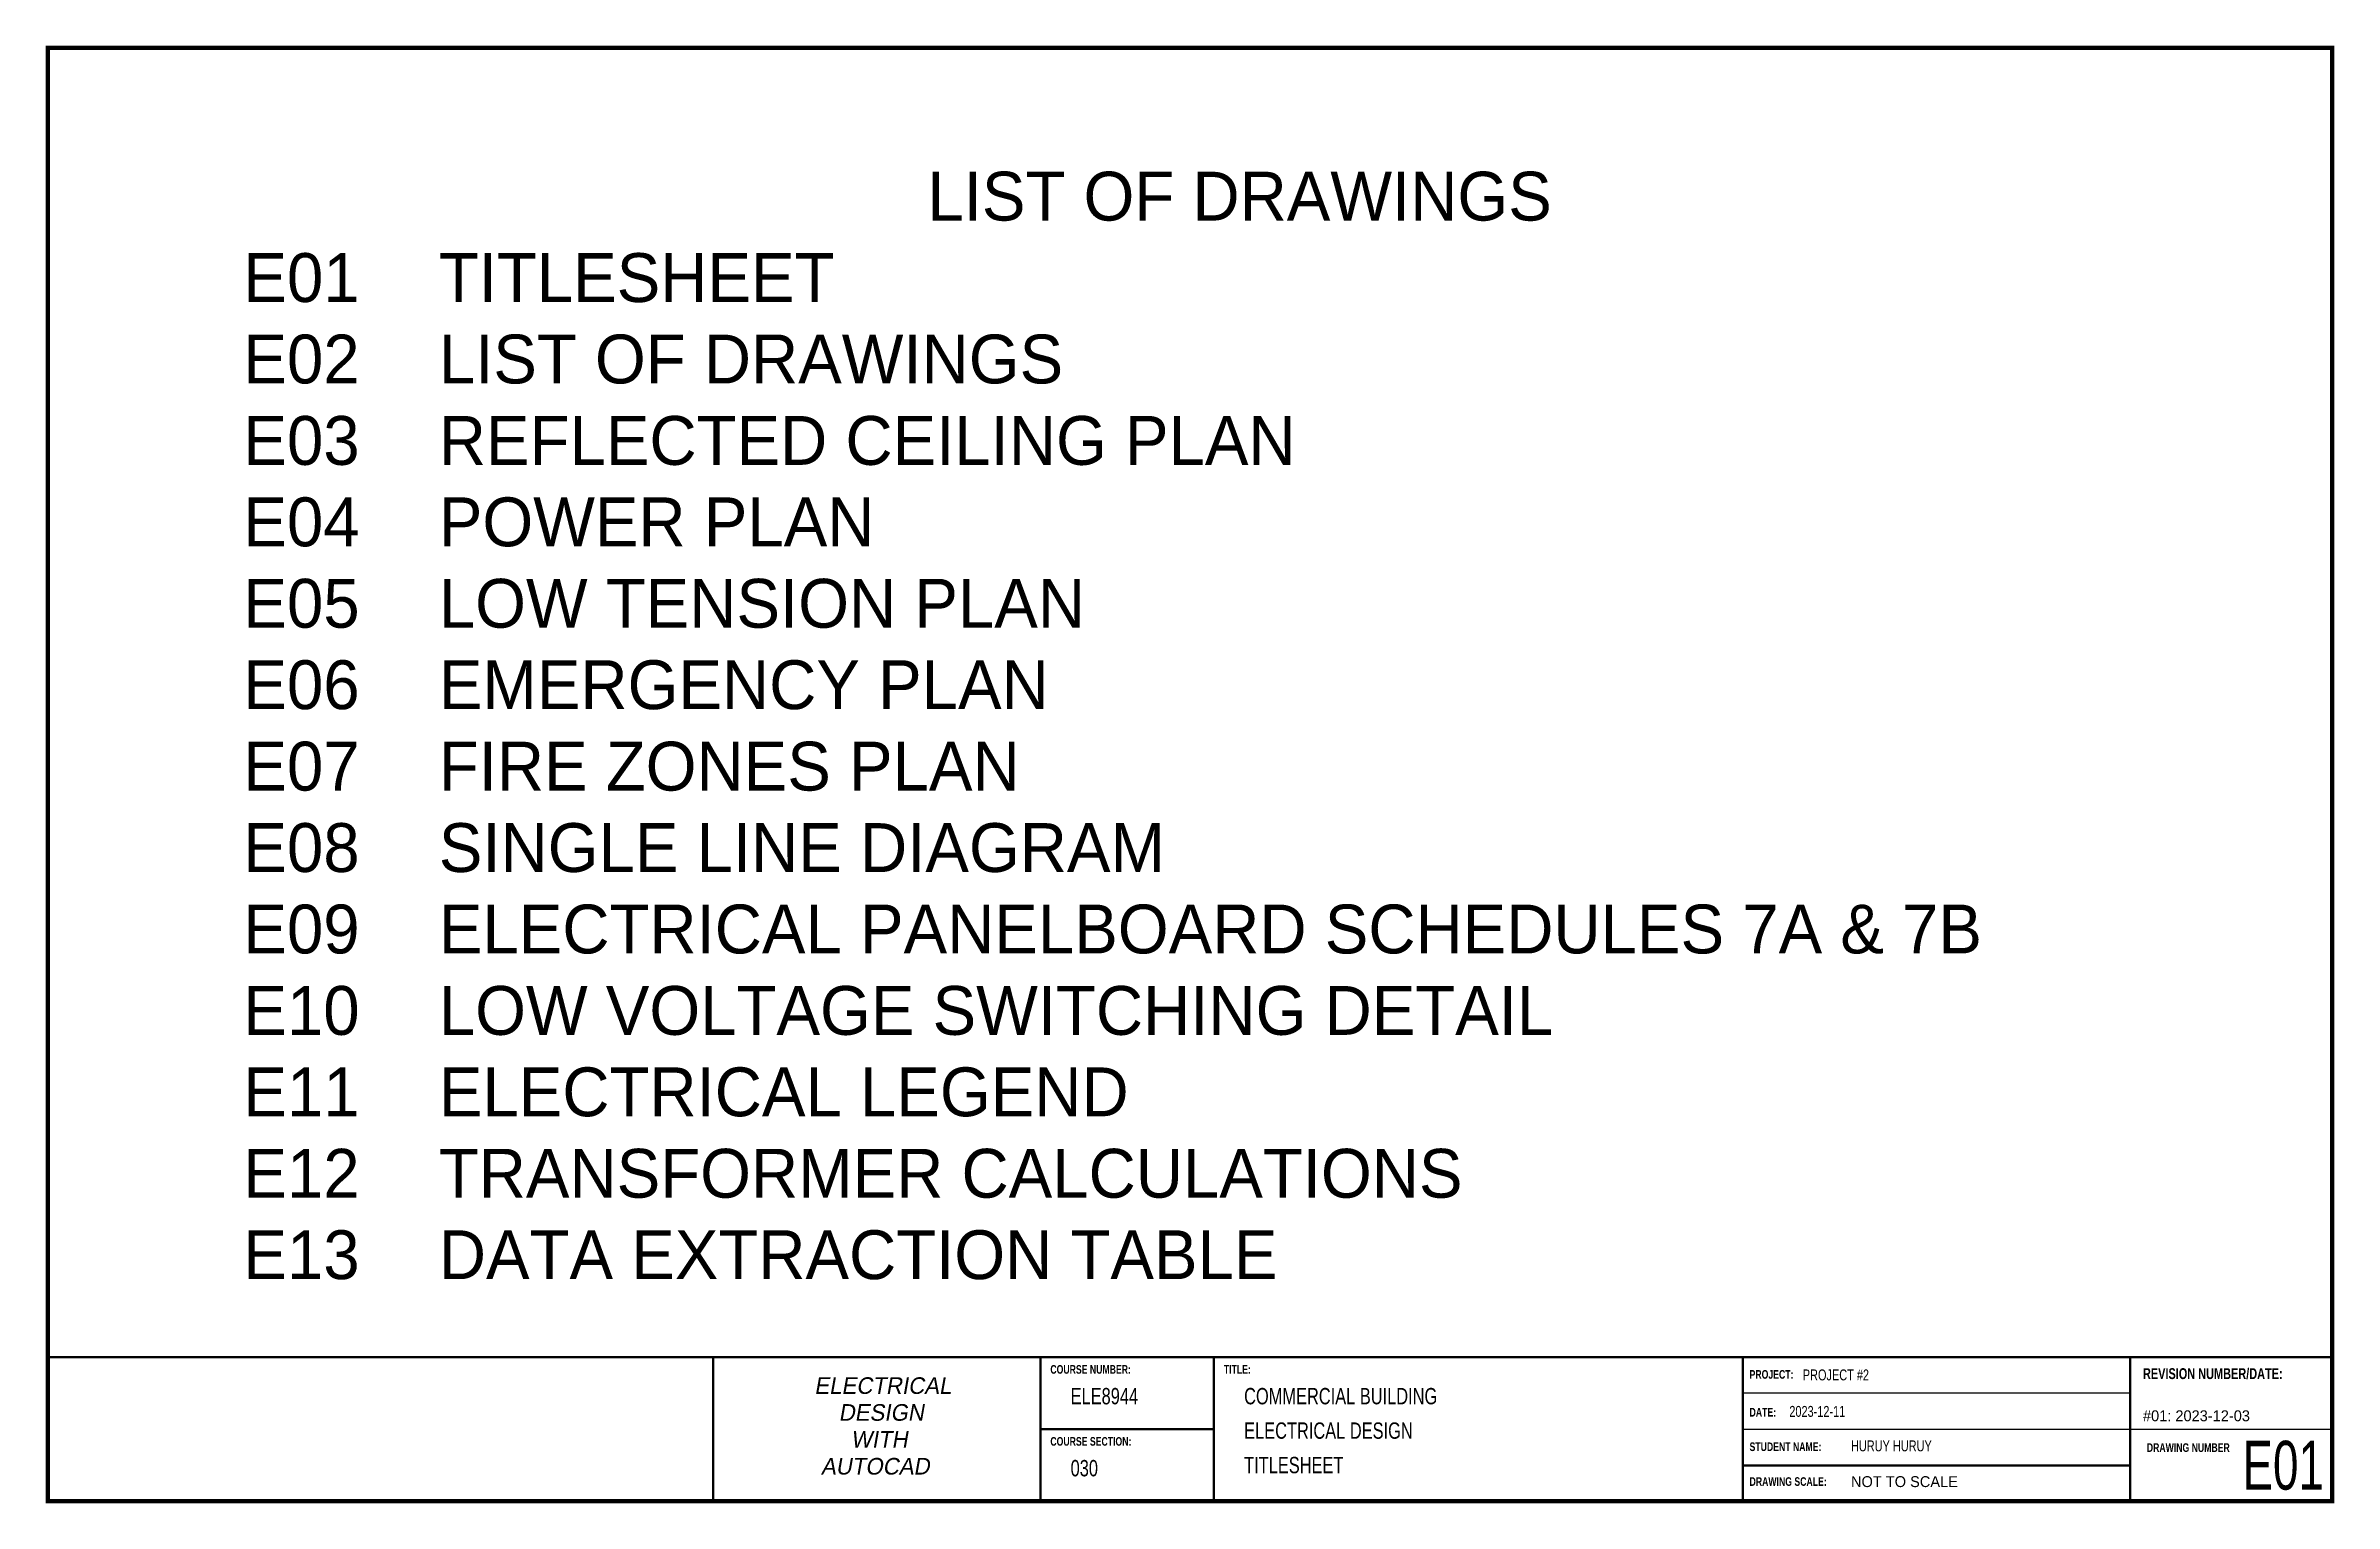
# Paper-space layout 'List of Drawing' of a CAD drawing. Header units: millimetres. Extents: x 1 to 422, y 1 to 270.
import ezdxf
from ezdxf.enums import TextEntityAlignment as Align

# ---------------------------------------------------------------- set-up
doc = ezdxf.new("R2010")
doc.units = ezdxf.units.MM
for name, color, linetype in [('A-TL-LIN-BRDR', 5, 'Continuous'), ('A-TL-LIN-HORZ', 5, 'Continuous'), ('A-TL-LOGO', 5, 'Continuous'), ('A-TL-TXT-ARCH', 250, 'Continuous'), ('A-TL-TXT-RED', 1, 'Continuous')]:
    doc.layers.add(name, color=color, linetype=linetype)
doc.styles.add('ARCH', font='comic.ttf')
doc.styles.add('TITLE', font='_romant.shx', dxfattribs={"oblique": 10, "bigfont": 'bigfont.shx'})
doc.styles.add('UNIV2', font='', dxfattribs={"width": 0.75, "height": 0.09375})
doc.styles.get('UNIV2').set_extended_font_data('Univers-Light-Normal', bold=True)

# ---------------------------------------------------------------- blocks, each defined once
blk = doc.blocks.new('TITLEBLOCK TABLOID 17X11')
at = {"layer": 'A-TL-LIN-BRDR', "const_width": 79.4}
blk.add_lwpolyline([(0, 0), (41910, 0), (41910, 26670), (0, 26670)], close=True, dxfattribs=at)
at = {"layer": 'A-TL-LIN-BRDR', "const_width": 41.5}
for points in [[(-2, 2642), (41910, 2642)], [(12208, 2642), (12208, 0)], [(18210, 2642), (18210, 0)], [(21393, 2642), (21393, 0)], [(31100, 2642), (31100, 0)], [(38207, 2642), (38207, 0)], [(18210, 1321), (21393, 1321)]]:
    blk.add_lwpolyline(points, dxfattribs=at)
at = {"layer": 'A-TL-LIN-HORZ'}
for p, q in [((38207, 1979), (31100, 1979)), ((41910, 1315), (31100, 1315))]:
    blk.add_line(p, q, dxfattribs=at)
at = {"layer": 'A-TL-LIN-HORZ', "const_width": 41.5}
blk.add_lwpolyline([(38207, 652), (31100, 652)], dxfattribs=at)
at = {"layer": 'A-TL-TXT-ARCH', "style": 'ARCH', "width": 0.75}
for tag, p, height in [('PROJECT#', (32199, 2216), 200), ('COURSE', (18765, 1776), 300), ('TITLE1', (21948, 1776), 300), ('YYYY-MM-DD', (31952, 1546), 200), ('TITLE2', (21948, 1143), 300), ('FULL_NAME', (33083, 913), 200), ('SECTION', (18765, 455), 300), ('TITLE3', (21948, 511), 300)]:
    blk.add_attdef(tag, p, '', height=height, dxfattribs=at)
at = {"layer": 'A-TL-TXT-ARCH', "style": 'ARCH'}
for tag, p in [('REVISION', (38440, 1465)), ('SCALE', (33083, 257))]:
    blk.add_attdef(tag, p, '', height=200, dxfattribs=at)
at = {"layer": 'A-TL-TXT-ARCH', "style": 'ARCH', "width": 0.7}
blk.add_attdef('#', text='', height=900, dxfattribs=at).set_placement((41014, 658), align=Align.MIDDLE_CENTER)
at = {"layer": 'A-TL-TXT-RED', "style": 'TITLE', "oblique": 10}
for s, p in [('ELECTRICAL', (14061, 1967)), ('DESIGN', (14508, 1474)), ('WITH ', (14732, 980)), ('AUTOCAD', (14183, 487))]:
    blk.add_text(s, height=304.8, dxfattribs=at).set_placement(p)
at = {"layer": 'A-TL-TXT-RED', "style": 'UNIV2', "width": 0.75}
for s, height, p in [('COURSE NUMBER:', 158.75, (18393, 2337)), ('TITLE:', 158.8, (21576, 2337)), ('PROJECT:', 158.8, (31222, 2245)), ('REVISION NUMBER/DATE:', 200, (38440, 2239)), ('DATE:', 158.8, (31222, 1551)), ('COURSE SECTION:', 158.75, (18393, 1016)), ('STUDENT NAME:', 158.75, (31222, 918)), ('DRAWING NUMBER', 158.75, (38511, 902)), ('DRAWING SCALE:', 158.75, (31222, 279))]:
    blk.add_text(s, height=height, dxfattribs=at).set_placement(p)

psp = doc.layouts.new('List of Drawing')

# ---------------------------------------------------------------- block references
at = {"layer": 'A-TL-LOGO'}
ref = psp.add_blockref('TITLEBLOCK TABLOID 17X11', (1.28, 1.65), dxfattribs=dict(at, xscale=0.01003927131073935, yscale=0.01003927131073935, zscale=0.01003927131073935))
ref.add_attrib('COURSE', 'ELE8944', (189.66, 19.48), dxfattribs={"layer": 'A-TL-TXT-ARCH', "height": 3.012, "style": 'ARCH', "width": 0.75})
ref.add_attrib('SECTION', '030', (189.66, 6.21), dxfattribs={"layer": 'A-TL-TXT-ARCH', "height": 3.012, "style": 'ARCH', "width": 0.75})
ref.add_attrib('TITLE1', 'COMMERCIAL BUILDING', (221.62, 19.48), dxfattribs={"layer": 'A-TL-TXT-ARCH', "height": 3.0118, "style": 'ARCH', "width": 0.75})
ref.add_attrib('TITLE2', 'ELECTRICAL DESIGN', (221.62, 13.13), dxfattribs={"layer": 'A-TL-TXT-ARCH', "height": 3.0118, "style": 'ARCH', "width": 0.75})
ref.add_attrib('TITLE3', 'TITLESHEET', (221.62, 6.78), dxfattribs={"layer": 'A-TL-TXT-ARCH', "height": 3.012, "style": 'ARCH', "width": 0.75})
ref.add_attrib('PROJECT#', 'PROJECT #2', (324.53, 23.89), dxfattribs={"layer": 'A-TL-TXT-ARCH', "height": 2.008, "style": 'ARCH', "width": 0.75})
ref.add_attrib('YYYY-MM-DD', '2023-12-11', (322.05, 17.17), dxfattribs={"layer": 'A-TL-TXT-ARCH', "height": 2.008, "style": 'ARCH', "width": 0.75})
ref.add_attrib('FULL_NAME', 'HURUY HURUY ', (333.41, 10.82), dxfattribs={"layer": 'A-TL-TXT-ARCH', "height": 2.0079, "style": 'ARCH', "width": 0.75})
ref.add_attrib('SCALE', 'NOT TO SCALE', (333.41, 4.23), dxfattribs={"layer": 'A-TL-TXT-ARCH', "height": 2.0079, "style": 'ARCH'})
ref.add_attrib('REVISION', '#01: 2023-12-03', (387.19, 16.36), dxfattribs={"layer": 'A-TL-TXT-ARCH', "height": 2.0079, "style": 'ARCH'})
ref.add_attrib('#', 'E01', dxfattribs={"layer": 'A-TL-TXT-ARCH', "height": 9, "style": 'ARCH', "width": 0.7}).set_placement((413.02, 8.25), align=Align.MIDDLE_CENTER)

# ---------------------------------------------------------------- texts
at = {"insert": (1.28, 144.5), "char_height": 9, "attachment_point": 4, "style": 'ARCH'}
psp.add_mtext_dynamic_manual_height_columns('\\pxi-6,l24;LIST OF DRAWINGS\\P\\pi0,l0;^IE01^ITITLESHEET\\P^IE02^ILIST OF DRAWINGS\\P^IE03^IREFLECTED CEILING PLAN\\P^IE04^IPOWER PLAN\\P^IE05^ILOW TENSION PLAN\\P^IE06^IEMERGENCY PLAN^I\\P^IE07^IFIRE ZONES PLAN\\P^IE08^ISINGLE LINE DIAGRAM\\P^IE09^IELECTRICAL PANELBOARD SCHEDULES 7A & 7B\\P^IE10^ILOW VOLTAGE SWITCHING DETAIL\\P^IE11^IELECTRICAL LEGEND\\P^IE12^ITRANSFORMER CALCULATIONS \\P^IE13^IDATA EXTRACTION TABLE', width=411.9817, gutter_width=45, heights=[0], dxfattribs=at)

doc.saveas('drawing.dxf')
